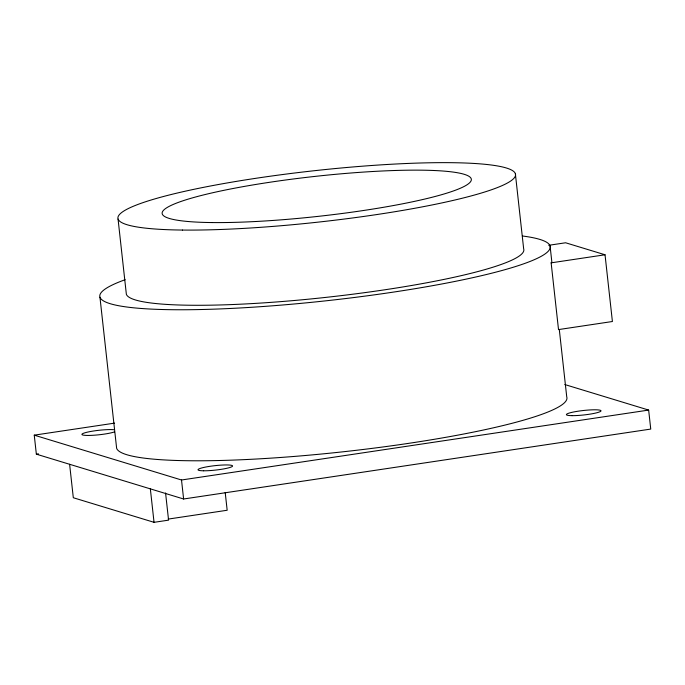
<?xml version="1.0" encoding="UTF-8"?>
<svg xmlns="http://www.w3.org/2000/svg" width="685" height="685" viewBox="0 0 685 685"><rect width="100%" height="100%" fill="white"/><g stroke="black" fill="none" stroke-linecap="round" stroke-linejoin="round"><path stroke-width="1.03" d="M548.702 245.298L565.613 242.773L605.035 254.777L612.407 321.513L558.515 329.588L551.142 262.843L551.819 261.756L550.064 245.838M551.142 262.843L605.035 254.777M564.791 384.542L648.652 410.075L650.75 429.075L183.614 498.997L36.348 454.155L34.25 435.155L114.575 423.133M36.348 454.155L38.463 453.838M34.25 435.155L181.516 479.997L648.652 410.075M168.21 519.084L227.172 510.256L225.202 492.481M69.613 464.284L73.312 497.738L154.039 522.321L168.57 520.146L165.565 492.969M559.303 329.553L566.735 396.863A226.615 29.19 -6.3 0 1 351.568 450.841A226.615 29.19 -6.3 0 1 116.638 448.298L99.959 297.273M515.36 173.673L523.665 248.86A200.029 25.765 -6.3 0 1 333.741 296.502A200.029 25.765 -6.3 0 1 126.357 294.259L118.06 219.072M181.516 479.997L183.614 498.997M150.349 488.867L154.039 522.321M114.506 431.892A17.382 2.235 -6.3 0 1 88.665 435.437A17.382 2.235 -6.3 0 1 87.5 432.124A17.382 2.235 -6.3 0 1 113.744 429.718M522.449 235.991A226.615 29.19 -6.3 0 1 327.558 300.638A226.615 29.19 -6.3 0 1 125.167 279.703M203.625 470.792A17.382 2.235 -6.3 0 0 232.164 466.519A17.382 2.235 -6.3 0 0 210.098 466.288A17.382 2.235 -6.3 0 0 203.625 470.792M572.052 415.649A17.382 2.235 -6.3 0 0 600.591 411.377A17.382 2.235 -6.3 0 0 578.525 411.137A17.382 2.235 -6.3 0 0 572.052 415.649M182.415 230.057A200.029 25.765 -6.3 0 0 510.856 180.9A200.029 25.765 -6.3 0 0 256.866 178.151A200.029 25.765 -6.3 0 0 182.415 230.057M212.281 222.565A155.546 20.036 -6.3 0 0 467.684 184.342A155.546 20.036 -6.3 0 0 270.181 182.201A155.546 20.036 -6.3 0 0 212.281 222.565"/></g></svg>
